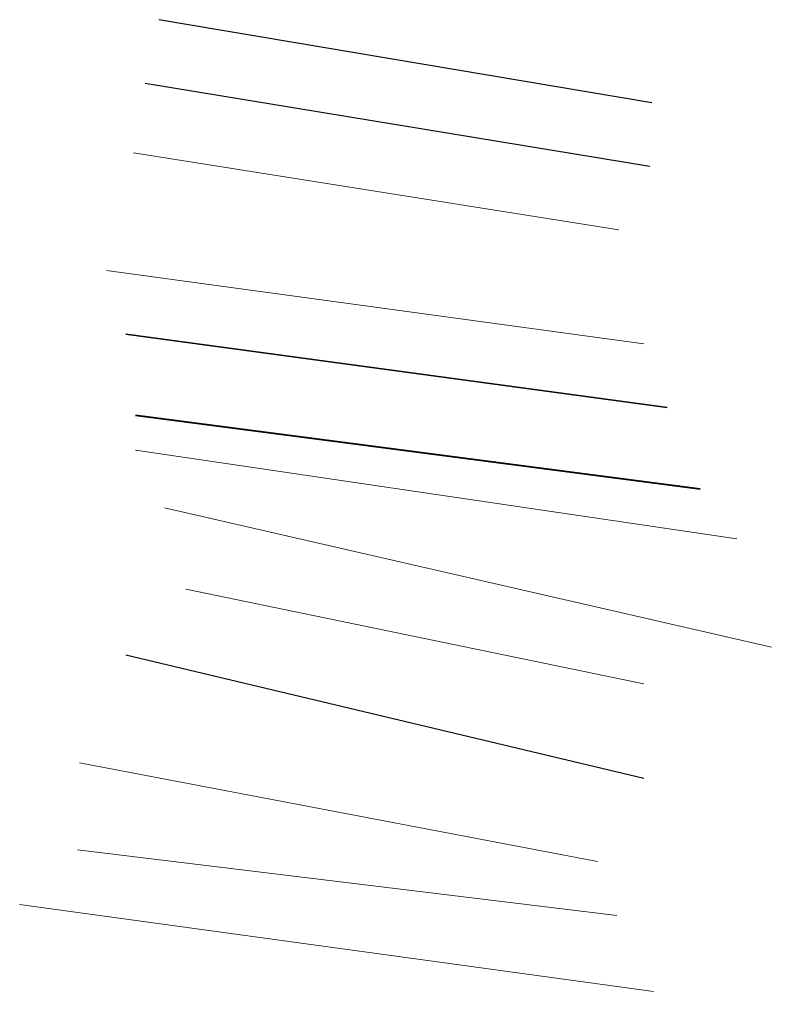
# Model space of a CAD drawing. Header units: metres. Extents: x -438 to -108, y 54494 to 54569.
# Drawn here: x -419.08 to -404.44, y 54550.19 to 54569.13 of the extents above; entities that cross this region are included whole.
import ezdxf

# ---------------------------------------------------------------- set-up
doc = ezdxf.new("R2010")
doc.units = ezdxf.units.M
doc.header["$MEASUREMENT"] = 0
doc.layers.add('dim', color=9, linetype='Continuous')
for name, color, linetype, lineweight in [('dimentions', 1, 'Continuous', 13), ('epipla old', 5, 'Continuous', 20), ('epipla_new', 141, 'Continuous', 35), ('gypsosanides', 40, 'Continuous', 40), ('hatch', 252, 'Continuous', 15), ('hatch kolones', 250, 'Continuous', 13)]:
    doc.layers.add(name, color=color, linetype=linetype, lineweight=lineweight)
for name, color, linetype, lineweight, true_color in [('hatch old', 7, 'Continuous', 20, 0xb2c4a6), ('HATCH_EPIPLA_DOWN', 7, 'Continuous', 13, 0xc3b9b6), ('HATCH_EPIPLA_UP', 7, 'Continuous', 13, 0xdbd5cd), ('HATCH_GLASS', 7, 'Continuous', 13, 0xb5dbe8)]:
    doc.layers.add(name, color=color, linetype=linetype, lineweight=lineweight, true_color=true_color)
doc.layers.add('HATCH_EPIPLA', color=7, linetype='Continuous', true_color=0xf4f3f7)

msp = doc.modelspace()

# ---------------------------------------------------------------- linework, layer by layer
msp.add_line((-416.37189, 54569.13138), (-406.77238, 54567.51377))
at = {"layer": 'dim'}
msp.add_line((-416.63541, 54567.88996), (-406.81002, 54566.27235), dxfattribs=at)
at = {"layer": 'dimentions'}
msp.add_line((-416.86128, 54566.53568), (-407.41235, 54565.03093), dxfattribs=at)
at = {"layer": 'epipla old'}
msp.add_line((-417.38831, 54564.24093), (-406.92296, 54562.81141), dxfattribs=at)
at = {"layer": 'epipla_new'}
msp.add_line((-417.01186, 54562.99951), (-406.47122, 54561.56999), dxfattribs=at)
at = {"layer": 'gypsosanides'}
msp.add_line((-416.82363, 54561.41951), (-405.83125, 54559.99), dxfattribs=at)
at = {"layer": 'hatch'}
msp.add_line((-416.82363, 54560.74237), (-405.11599, 54559.0119), dxfattribs=at)
at = {"layer": 'hatch kolones'}
msp.add_line((-416.25895, 54559.61381), (-404.43838, 54556.90525), dxfattribs=at)
at = {"layer": 'hatch old'}
msp.add_line((-415.84486, 54558.03381), (-406.92296, 54556.19049), dxfattribs=at)
at = {"layer": 'HATCH_EPIPLA'}
msp.add_line((-417.01186, 54556.75477), (-406.92296, 54554.34716), dxfattribs=at)
at = {"layer": 'HATCH_EPIPLA_DOWN'}
msp.add_line((-417.91534, 54554.64811), (-407.82644, 54552.72955), dxfattribs=at)
at = {"layer": 'HATCH_EPIPLA_UP'}
msp.add_line((-417.95299, 54552.95526), (-407.44999, 54551.67622), dxfattribs=at)
at = {"layer": 'HATCH_GLASS'}
msp.add_line((-419.08452, 54551.88606), (-406.73691, 54550.19321), dxfattribs=at)

doc.saveas('drawing.dxf')
